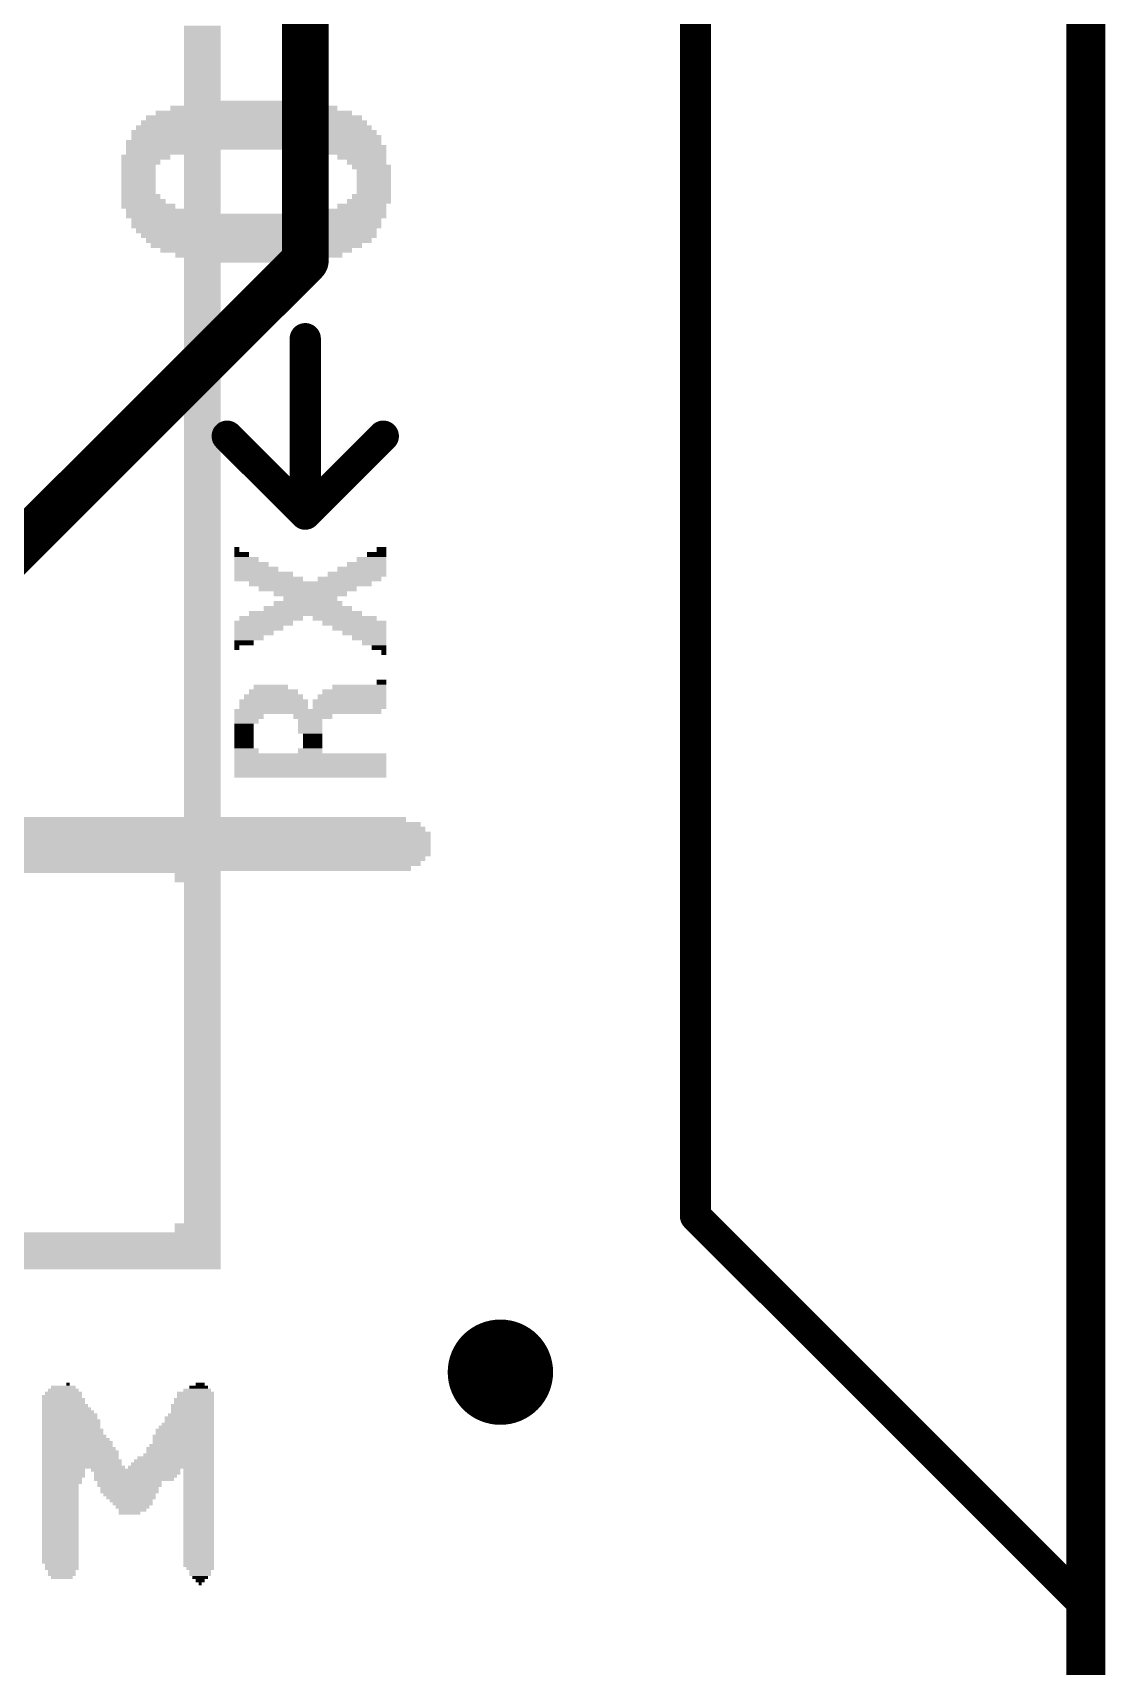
# Model space of a CAD drawing. Extents: x -25 to 82, y -36 to 56.
# Drawn here: x 61.73 to 68.71, y 37.45 to 48.09 of the extents above; entities that cross this region are included whole.
import ezdxf

# ---------------------------------------------------------------- set-up
doc = ezdxf.new("R2010")
doc.units = 0
for name, color, linetype in [('1', 12, 'CONTINUOUS'), ('16', 132, 'CONTINUOUS'), ('18', 110, 'CONTINUOUS'), ('20', 31, 'CONTINUOUS'), ('21', 41, 'CONTINUOUS'), ('22', 40, 'CONTINUOUS')]:
    doc.layers.add(name, color=color, linetype=linetype)

# ---------------------------------------------------------------- blocks, each defined once
blk = doc.blocks.new('RECT')
blk.add_solid([(-0.5, -0.5), (0.5, -0.5), (-0.5, 0.5), (0.5, 0.5)])
blk = doc.blocks.new('ROUNDV')
at = {"const_width": 0.5}
blk.add_lwpolyline([(0, -0.25, 1), (0, 0.25, 1), (0, -0.25)], format="xyb", dxfattribs=at)

msp = doc.modelspace()

# ---------------------------------------------------------------- linework, layer by layer
at = {"layer": '1'}
for points, const_width in [([(68.58, 55.88), (68.58, -2.54)], 0.254), ([(63.5, 49.15), (63.5, 46.609)], 0.3048), ([(53.594, 36.703), (63.5, 46.609)], 0.3048)]:
    msp.add_lwpolyline(points, dxfattribs=dict(at, const_width=const_width))
at = {"layer": '1', "const_width": 0.1524}
for points in [[(63.5539, 46.5551, 1), (63.4461, 46.6629)], [(63.4238, 46.609, 1), (63.5762, 46.609)]]:
    msp.add_lwpolyline(points, format="xyb", dxfattribs=at)
at = {"layer": '16', "const_width": 0.254}
msp.add_lwpolyline([(68.58, 55.88), (68.58, -2.54)], dxfattribs=at)
at = {"layer": '20', "const_width": 0.2032}
for points in [[(66.04, 54.356), (66.04, 40.386)], [(66.04, 40.386), (68.58, 37.846)], [(68.58, 37.846), (68.58, 5.08)]]:
    msp.add_lwpolyline(points, dxfattribs=at)
at = {"layer": '20', "const_width": 0.1016}
for points in [[(66.0759, 40.4219, 1), (66.0041, 40.3501)], [(65.9892, 40.386, 1), (66.0908, 40.386)], [(68.6308, 37.846, 1), (68.5292, 37.846)], [(68.5441, 37.8101, 1), (68.6159, 37.8819)]]:
    msp.add_lwpolyline(points, format="xyb", dxfattribs=at)
at = {"layer": '21', "const_width": 0.2032}
for points in [[(63.5, 46.101), (63.5, 44.958)], [(62.992, 45.466), (63.5, 44.958)], [(63.5, 44.958), (64.008, 45.466)]]:
    msp.add_lwpolyline(points, dxfattribs=at)
at = {"layer": '21', "const_width": 0.1016}
for points in [[(63.5508, 46.101, 1), (63.4492, 46.101)], [(63.0279, 45.5019, 1), (62.9561, 45.4301)], [(64.0439, 45.4301, 1), (63.9721, 45.5019)], [(63.4641, 44.9939, 1), (63.5359, 44.9221)], [(63.4492, 44.958, 1), (63.5508, 44.958)], [(63.4641, 44.9221, 1), (63.5359, 44.9939)]]:
    msp.add_lwpolyline(points, format="xyb", dxfattribs=at)

# ---------------------------------------------------------------- block references
at = {"layer": '18', "xscale": 0.6858, "yscale": 0.6858}
msp.add_blockref('ROUNDV', (64.77, 39.37), dxfattribs=at)
msp.add_blockref('ROUNDV', (64.77, 39.37), dxfattribs=at)
at = {"layer": '21'}
for p, xscale, yscale in [((63.166, 47.5706), 1.2776, 0.032), ((63.1647, 47.6026), 1.0871, 0.032), ((63.166, 47.6347), 0.8306, 0.032), ((63.166, 47.4429), 1.5977, 0.032), ((63.1647, 47.4749), 1.5342, 0.032), ((63.166, 47.5068), 1.4707, 0.0318), ((63.166, 47.5386), 1.4046, 0.032), ((63.1647, 47.379), 1.6612, 0.0318), ((63.1812, 47.3471), 1.6942, 0.032), ((63.1812, 47.4109), 1.6281, 0.032), ((62.4624, 47.2831), 0.3175, 0.032), ((62.4307, 47.2511), 0.254, 0.032), ((62.5742, 47.3151), 0.4801, 0.032), ((63.7731, 47.3151), 0.5105, 0.032), ((63.8683, 47.2831), 0.32, 0.032), ((63.9001, 47.2511), 0.2565, 0.032), ((62.4154, 47.2192), 0.2235, 0.0318), ((62.4154, 47.1874), 0.2235, 0.032), ((62.4154, 47.1554), 0.2235, 0.032), ((62.4154, 47.1234), 0.2235, 0.032), ((63.9318, 47.2192), 0.254, 0.0318), ((63.947, 47.1874), 0.2235, 0.032), ((63.947, 47.1554), 0.2235, 0.032), ((63.947, 47.1234), 0.2235, 0.032), ((62.4154, 47.0913), 0.2235, 0.032), ((62.4154, 47.0595), 0.2235, 0.0318), ((62.4307, 47.0276), 0.254, 0.032), ((63.9318, 47.0276), 0.254, 0.032), ((63.947, 47.0913), 0.2235, 0.032), ((63.947, 47.0595), 0.2235, 0.0318), ((62.4472, 46.9956), 0.287, 0.032), ((62.4789, 46.9636), 0.3505, 0.032), ((62.6059, 46.9317), 0.5436, 0.0318), ((63.7731, 46.9317), 0.5105, 0.0318), ((63.8683, 46.9636), 0.32, 0.032), ((63.9153, 46.9956), 0.287, 0.032), ((63.1812, 46.8998), 1.6942, 0.032), ((63.1812, 46.8678), 1.6281, 0.032), ((63.1812, 46.8358), 1.6281, 0.032), ((63.1812, 46.8038), 1.5672, 0.032), ((63.1977, 46.7719), 1.5342, 0.0318), ((63.1977, 46.7401), 1.4681, 0.032), ((63.1812, 46.7081), 1.3741, 0.032), ((63.1812, 46.6761), 1.2471, 0.032), ((63.1977, 46.6441), 1.0871, 0.032), ((63.1965, 46.6122), 0.8306, 0.0318), ((63.0542, 44.7271), 0.033, 0.032), ((63.086, 44.6952), 0.0965, 0.0318), ((63.9648, 44.6952), 0.127, 0.0318), ((63.9966, 44.7271), 0.0635, 0.032), ((63.1177, 44.6634), 0.16, 0.032), ((63.1812, 44.5994), 0.287, 0.032), ((63.1495, 44.6314), 0.2235, 0.032), ((63.2295, 44.5673), 0.3835, 0.032), ((63.8366, 44.5673), 0.3835, 0.032), ((63.8683, 44.5994), 0.32, 0.032), ((63.9001, 44.6314), 0.2565, 0.032), ((63.9318, 44.6634), 0.193, 0.032), ((63.2612, 44.5355), 0.447, 0.0318), ((63.533, 44.5036), 0.7976, 0.032), ((63.5165, 44.4716), 0.6375, 0.032), ((63.7883, 44.5355), 0.414, 0.0318), ((63.533, 44.4396), 0.4775, 0.032), ((63.5178, 44.3757), 0.447, 0.0318), ((63.533, 44.4076), 0.3505, 0.032), ((63.2295, 44.2479), 0.3835, 0.0318), ((63.2778, 44.2798), 0.414, 0.032), ((63.5013, 44.3118), 0.7341, 0.032), ((63.5165, 44.3438), 0.5766, 0.032), ((63.7565, 44.2798), 0.4166, 0.032), ((63.82, 44.2479), 0.4166, 0.0318), ((63.1977, 44.2161), 0.32, 0.032), ((63.166, 44.1841), 0.2565, 0.032), ((63.133, 44.1521), 0.1905, 0.032), ((63.8518, 44.2161), 0.3531, 0.032), ((63.8848, 44.1841), 0.287, 0.032), ((63.9166, 44.1521), 0.2235, 0.032), ((63.1012, 44.1201), 0.127, 0.032), ((63.0542, 44.0882), 0.033, 0.0318), ((63.9483, 44.1201), 0.16, 0.032), ((63.9801, 44.0882), 0.0965, 0.0318), ((64.0118, 44.0563), 0.033, 0.032), ((63.2765, 43.8325), 0.2235, 0.032), ((63.8518, 43.8325), 0.3531, 0.032), ((63.9966, 43.8645), 0.0635, 0.032), ((63.2943, 43.7368), 0.447, 0.032), ((63.293, 43.7688), 0.3835, 0.032), ((63.293, 43.8007), 0.3175, 0.0318), ((63.7883, 43.7368), 0.4801, 0.032), ((63.8048, 43.7688), 0.447, 0.032), ((63.82, 43.8007), 0.4166, 0.0318), ((63.5165, 43.6728), 0.9576, 0.032), ((63.1177, 43.609), 0.16, 0.032), ((63.133, 43.6409), 0.1905, 0.0318), ((63.2943, 43.7048), 0.447, 0.032), ((63.5483, 43.6409), 0.254, 0.0318), ((63.5318, 43.609), 0.16, 0.032), ((63.7883, 43.7048), 0.4801, 0.032), ((63.1012, 43.577), 0.127, 0.032), ((63.1012, 43.545), 0.127, 0.032), ((63.1012, 43.513), 0.127, 0.032), ((63.5318, 43.577), 0.16, 0.032), ((63.5318, 43.545), 0.16, 0.032), ((63.5483, 43.513), 0.127, 0.032), ((63.1012, 43.4811), 0.127, 0.0318), ((63.1012, 43.4492), 0.127, 0.032), ((63.1177, 43.4172), 0.16, 0.032), ((63.5318, 43.4172), 0.16, 0.032), ((63.5483, 43.4811), 0.127, 0.0318), ((63.5483, 43.4492), 0.127, 0.032), ((63.533, 43.3852), 0.9906, 0.032), ((63.533, 43.3532), 0.9906, 0.032), ((63.533, 43.3214), 0.9906, 0.0318), ((63.533, 43.2895), 0.9906, 0.032), ((63.533, 43.2575), 0.9906, 0.032), ((46.0235, 42.9699), 36.2636, 0.032), ((46.0248, 42.8741), 36.5811, 0.0318), ((46.0235, 42.9059), 36.5176, 0.032), ((46.0248, 42.9379), 36.4541, 0.032), ((46.0248, 42.8422), 36.5811, 0.032), ((46.0248, 42.8102), 36.5811, 0.032), ((46.0248, 42.7782), 36.5811, 0.032), ((46.0248, 42.7463), 36.5811, 0.0318), ((46.0235, 42.7144), 36.5176, 0.032), ((46.0248, 42.6824), 36.4541, 0.032), ((46.0083, 42.6504), 36.3601, 0.032)]:
    msp.add_blockref('RECT', p, dxfattribs=dict(at, xscale=xscale, yscale=yscale))
at = {"layer": '22', "rotation": 180}
for p, xscale, yscale in [((62.83, 48.11), 0.24, 0.06), ((62.83, 48.05), 0.24, 0.06), ((62.83, 47.99), 0.24, 0.06), ((62.83, 47.93), 0.24, 0.06), ((62.83, 47.87), 0.24, 0.06), ((62.83, 47.81), 0.24, 0.06), ((62.83, 47.75), 0.24, 0.06), ((62.83, 47.69), 0.24, 0.06), ((62.83, 47.63), 0.24, 0.06), ((62.83, 47.57), 0.24, 0.06), ((62.83, 47.51), 0.24, 0.06), ((62.83, 47.45), 0.24, 0.06), ((62.83, 47.39), 0.24, 0.06), ((62.83, 47.33), 0.24, 0.06), ((62.83, 47.27), 0.24, 0.06), ((62.83, 47.21), 0.24, 0.06), ((62.83, 47.15), 0.24, 0.06), ((62.83, 47.09), 0.24, 0.06), ((62.83, 47.03), 0.24, 0.06), ((62.83, 46.97), 0.24, 0.06), ((62.83, 46.91), 0.24, 0.06), ((62.83, 46.85), 0.24, 0.06), ((62.83, 46.79), 0.24, 0.06), ((62.83, 46.73), 0.24, 0.06), ((62.83, 46.67), 0.24, 0.06), ((62.83, 46.61), 0.24, 0.06), ((62.83, 46.55), 0.24, 0.06), ((62.83, 46.49), 0.24, 0.06), ((62.83, 46.43), 0.24, 0.06), ((62.83, 46.37), 0.24, 0.06), ((62.83, 46.31), 0.24, 0.06), ((62.83, 46.25), 0.24, 0.06), ((62.83, 46.19), 0.24, 0.06), ((62.83, 46.13), 0.24, 0.06), ((62.83, 46.07), 0.24, 0.06), ((62.83, 46.01), 0.24, 0.06), ((62.83, 45.95), 0.24, 0.06), ((62.83, 45.89), 0.24, 0.06), ((62.83, 45.83), 0.24, 0.06), ((62.83, 45.77), 0.24, 0.06), ((62.83, 45.71), 0.24, 0.06), ((62.83, 45.65), 0.24, 0.06), ((62.83, 45.59), 0.24, 0.06), ((62.83, 45.53), 0.24, 0.06), ((62.83, 45.47), 0.24, 0.06), ((62.83, 45.41), 0.24, 0.06), ((62.83, 45.35), 0.24, 0.06), ((62.83, 45.29), 0.24, 0.06), ((62.83, 45.23), 0.24, 0.06), ((62.83, 45.17), 0.24, 0.06), ((62.83, 45.11), 0.24, 0.06), ((62.83, 45.05), 0.24, 0.06), ((62.83, 44.99), 0.24, 0.06), ((62.83, 44.93), 0.24, 0.06), ((62.83, 44.87), 0.24, 0.06), ((62.83, 44.81), 0.24, 0.06), ((62.83, 44.75), 0.24, 0.06), ((62.83, 44.69), 0.24, 0.06), ((62.83, 44.63), 0.24, 0.06), ((62.83, 44.57), 0.24, 0.06), ((62.83, 44.51), 0.24, 0.06), ((62.83, 44.45), 0.24, 0.06), ((62.83, 44.39), 0.24, 0.06), ((62.83, 44.33), 0.24, 0.06), ((62.83, 44.27), 0.24, 0.06), ((62.83, 44.21), 0.24, 0.06), ((62.83, 44.15), 0.24, 0.06), ((62.83, 44.09), 0.24, 0.06), ((62.83, 44.03), 0.24, 0.06), ((62.83, 43.97), 0.24, 0.06), ((62.83, 43.91), 0.24, 0.06), ((62.83, 43.85), 0.24, 0.06), ((62.83, 43.79), 0.24, 0.06), ((62.83, 43.73), 0.24, 0.06), ((62.83, 43.67), 0.24, 0.06), ((62.83, 43.61), 0.24, 0.06), ((62.83, 43.55), 0.24, 0.06), ((62.83, 43.49), 0.24, 0.06), ((62.83, 43.43), 0.24, 0.06), ((62.83, 43.37), 0.24, 0.06), ((62.83, 43.31), 0.24, 0.06), ((62.83, 43.25), 0.24, 0.06), ((62.83, 43.19), 0.24, 0.06), ((62.83, 43.13), 0.24, 0.06), ((62.83, 43.07), 0.24, 0.06), ((62.83, 43.01), 0.24, 0.06), ((62.8, 42.89), 0.3, 0.06), ((62.83, 42.95), 0.24, 0.06), ((50.8, 42.83), 24.3, 0.06), ((50.8, 42.77), 24.3, 0.06), ((50.8, 42.71), 24.3, 0.06), ((50.8, 42.65), 24.3, 0.06), ((62.8, 42.59), 0.3, 0.06), ((62.83, 42.53), 0.24, 0.06), ((62.83, 42.47), 0.24, 0.06), ((62.83, 42.41), 0.24, 0.06), ((62.83, 42.35), 0.24, 0.06), ((62.83, 42.29), 0.24, 0.06), ((62.83, 42.23), 0.24, 0.06), ((62.83, 42.17), 0.24, 0.06), ((62.83, 42.11), 0.24, 0.06), ((62.83, 42.05), 0.24, 0.06), ((62.83, 41.99), 0.24, 0.06), ((62.83, 41.93), 0.24, 0.06), ((62.83, 41.87), 0.24, 0.06), ((62.83, 41.81), 0.24, 0.06), ((62.83, 41.75), 0.24, 0.06), ((62.83, 41.69), 0.24, 0.06), ((62.83, 41.63), 0.24, 0.06), ((62.83, 41.57), 0.24, 0.06), ((62.83, 41.51), 0.24, 0.06), ((62.83, 41.45), 0.24, 0.06), ((62.83, 41.39), 0.24, 0.06), ((62.83, 41.33), 0.24, 0.06), ((62.83, 41.27), 0.24, 0.06), ((62.83, 41.21), 0.24, 0.06), ((62.83, 41.15), 0.24, 0.06), ((62.83, 41.09), 0.24, 0.06), ((62.83, 41.03), 0.24, 0.06), ((62.83, 40.97), 0.24, 0.06), ((62.83, 40.91), 0.24, 0.06), ((62.83, 40.85), 0.24, 0.06), ((62.83, 40.79), 0.24, 0.06), ((62.83, 40.73), 0.24, 0.06), ((62.83, 40.67), 0.24, 0.06), ((62.83, 40.61), 0.24, 0.06), ((62.83, 40.55), 0.24, 0.06), ((62.83, 40.49), 0.24, 0.06), ((62.83, 40.43), 0.24, 0.06), ((62.8, 40.31), 0.3, 0.06), ((62.83, 40.37), 0.24, 0.06), ((50.8, 40.25), 24.3, 0.06), ((50.8, 40.19), 24.3, 0.06), ((50.8, 40.13), 24.3, 0.06), ((50.8, 40.07), 24.3, 0.06), ((61.926, 39.252), 0.2, 0.02), ((61.926, 39.272), 0.16, 0.02), ((61.956, 39.292), 0.02, 0.02), ((62.796, 39.252), 0.18, 0.02), ((62.806, 39.272), 0.12, 0.02), ((62.816, 39.292), 0.06, 0.02), ((61.916, 39.212), 0.26, 0.02), ((61.926, 39.192), 0.28, 0.02), ((61.926, 39.172), 0.28, 0.02), ((61.936, 39.152), 0.3, 0.02), ((61.926, 39.232), 0.24, 0.02), ((62.766, 39.152), 0.28, 0.02), ((62.776, 39.192), 0.26, 0.02), ((62.776, 39.172), 0.26, 0.02), ((62.786, 39.232), 0.24, 0.02), ((62.786, 39.212), 0.24, 0.02), ((61.946, 39.132), 0.32, 0.02), ((61.956, 39.112), 0.34, 0.02), ((61.966, 39.092), 0.36, 0.02), ((61.966, 39.072), 0.36, 0.02), ((61.976, 39.052), 0.38, 0.02), ((62.746, 39.072), 0.32, 0.02), ((62.746, 39.052), 0.32, 0.02), ((62.756, 39.092), 0.3, 0.02), ((62.766, 39.132), 0.28, 0.02), ((62.766, 39.112), 0.28, 0.02), ((61.976, 39.032), 0.38, 0.02), ((61.976, 39.012), 0.38, 0.02), ((61.986, 38.992), 0.4, 0.02), ((61.986, 38.972), 0.4, 0.02), ((61.996, 38.952), 0.42, 0.02), ((62.006, 38.932), 0.44, 0.02), ((62.706, 38.952), 0.4, 0.02), ((62.706, 38.932), 0.4, 0.02), ((62.716, 38.992), 0.38, 0.02), ((62.716, 38.972), 0.38, 0.02), ((62.726, 39.012), 0.36, 0.02), ((62.736, 39.032), 0.34, 0.02), ((62.016, 38.912), 0.46, 0.02), ((62.016, 38.892), 0.46, 0.02), ((62.026, 38.872), 0.48, 0.02), ((62.036, 38.852), 0.5, 0.02), ((62.036, 38.832), 0.5, 0.02), ((62.676, 38.832), 0.46, 0.02), ((62.686, 38.872), 0.44, 0.02), ((62.686, 38.852), 0.44, 0.02), ((62.696, 38.892), 0.42, 0.02), ((62.706, 38.912), 0.4, 0.02), ((62.036, 38.812), 0.5, 0.02), ((62.046, 38.792), 0.52, 0.02), ((62.046, 38.772), 0.52, 0.02), ((62.056, 38.752), 0.54, 0.02), ((61.926, 38.732), 0.28, 0.02), ((62.396, 38.732), 0.58, 0.02), ((62.626, 38.752), 0.56, 0.02), ((62.636, 38.772), 0.54, 0.02), ((62.646, 38.792), 0.52, 0.02), ((62.656, 38.812), 0.5, 0.02), ((62.806, 38.732), 0.2, 0.02), ((61.926, 38.712), 0.28, 0.02), ((61.926, 38.692), 0.28, 0.02), ((61.916, 38.672), 0.26, 0.02), ((61.916, 38.652), 0.26, 0.02), ((61.906, 38.632), 0.24, 0.02), ((61.906, 38.612), 0.24, 0.02), ((62.406, 38.712), 0.56, 0.02), ((62.396, 38.692), 0.54, 0.02), ((62.386, 38.672), 0.52, 0.02), ((62.356, 38.652), 0.42, 0.02), ((62.356, 38.632), 0.42, 0.02), ((62.356, 38.612), 0.38, 0.02), ((62.806, 38.712), 0.2, 0.02), ((62.806, 38.692), 0.2, 0.02), ((62.806, 38.672), 0.2, 0.02), ((62.806, 38.652), 0.2, 0.02), ((62.806, 38.632), 0.2, 0.02), ((62.806, 38.612), 0.2, 0.02), ((61.906, 38.592), 0.24, 0.02), ((61.906, 38.572), 0.24, 0.02), ((61.906, 38.552), 0.24, 0.02), ((61.906, 38.532), 0.24, 0.02), ((61.906, 38.512), 0.24, 0.02), ((62.356, 38.592), 0.38, 0.02), ((62.356, 38.572), 0.34, 0.02), ((62.366, 38.552), 0.32, 0.02), ((62.366, 38.532), 0.28, 0.02), ((62.376, 38.512), 0.26, 0.02), ((62.806, 38.592), 0.2, 0.02), ((62.806, 38.572), 0.2, 0.02), ((62.806, 38.552), 0.2, 0.02), ((62.806, 38.532), 0.2, 0.02), ((62.806, 38.512), 0.2, 0.02), ((61.906, 38.492), 0.24, 0.02), ((61.906, 38.472), 0.24, 0.02), ((61.906, 38.452), 0.24, 0.02), ((61.906, 38.432), 0.24, 0.02), ((61.906, 38.412), 0.24, 0.02), ((62.376, 38.492), 0.22, 0.02), ((62.376, 38.472), 0.18, 0.02), ((62.356, 38.452), 0.14, 0.02), ((62.806, 38.492), 0.2, 0.02), ((62.806, 38.472), 0.2, 0.02), ((62.806, 38.452), 0.2, 0.02), ((62.806, 38.432), 0.2, 0.02), ((62.806, 38.412), 0.2, 0.02), ((61.906, 38.392), 0.24, 0.02), ((61.906, 38.372), 0.24, 0.02), ((61.906, 38.352), 0.24, 0.02), ((61.906, 38.332), 0.24, 0.02), ((61.906, 38.312), 0.24, 0.02), ((62.806, 38.392), 0.2, 0.02), ((62.806, 38.372), 0.2, 0.02), ((62.806, 38.352), 0.2, 0.02), ((62.806, 38.332), 0.2, 0.02), ((62.806, 38.312), 0.2, 0.02), ((61.906, 38.292), 0.24, 0.02), ((61.906, 38.272), 0.24, 0.02), ((61.906, 38.252), 0.24, 0.02), ((61.906, 38.232), 0.24, 0.02), ((61.906, 38.212), 0.24, 0.02), ((61.906, 38.192), 0.24, 0.02), ((62.806, 38.292), 0.2, 0.02), ((62.806, 38.272), 0.2, 0.02), ((62.806, 38.252), 0.2, 0.02), ((62.806, 38.232), 0.2, 0.02), ((62.806, 38.212), 0.2, 0.02), ((62.806, 38.192), 0.2, 0.02), ((61.906, 38.172), 0.24, 0.02), ((61.906, 38.152), 0.24, 0.02), ((61.906, 38.132), 0.24, 0.02), ((61.916, 38.112), 0.22, 0.02), ((61.916, 38.092), 0.22, 0.02), ((62.806, 38.172), 0.2, 0.02), ((62.806, 38.152), 0.2, 0.02), ((62.806, 38.132), 0.2, 0.02), ((62.806, 38.112), 0.2, 0.02), ((62.816, 38.092), 0.18, 0.02), ((61.916, 38.072), 0.18, 0.02), ((61.916, 38.052), 0.18, 0.02), ((61.916, 38.032), 0.14, 0.02), ((62.816, 38.072), 0.14, 0.02), ((62.816, 38.052), 0.14, 0.02), ((62.816, 38.032), 0.1, 0.02), ((62.816, 38.012), 0.06, 0.02), ((62.816, 37.992), 0.02, 0.02)]:
    msp.add_blockref('RECT', p, dxfattribs=dict(at, xscale=xscale, yscale=yscale))

doc.saveas('drawing.dxf')
